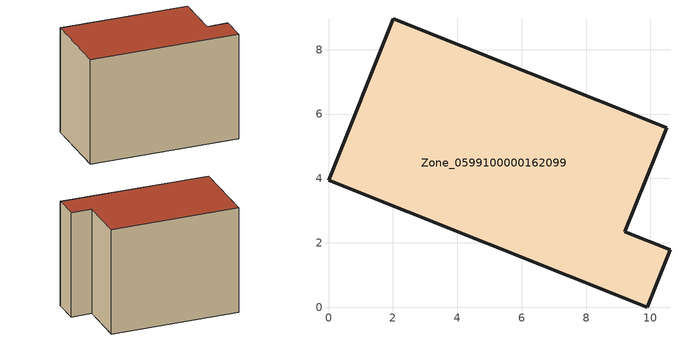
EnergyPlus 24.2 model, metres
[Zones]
Zone_0599100000162099
 floor ground (C_G): 0,3.95 2.01,8.96 10.51,5.57 9.21,2.34 10.61,1.78 9.9,0 z0.39
 wall outside (C_F): 2.01,8.96 0,3.95 9.9,0 10.61,1.78 9.21,2.34 10.51,5.57 2.01,8.96 z0.39:8.06
 roof outside (C_R): 0,3.95 9.9,0 10.61,1.78 9.21,2.34 10.51,5.57 2.01,8.96 z8.06
[BUILDING]
Pand.0599100000162099: North Axis=0; Terrain=City; Loads Convergence Tolerance Value=0.04; Temperature Convergence Tolerance Value=0.4; Solar Distribution=FullExterior; Maximum Number of Warmup Days=25; Minimum Number of Warmup Days=1
[Site:Location]
Rotterdam.The.Hague.AP_ZH_NLD Design_Conditions: Latitude=51.96; Longitude=4.45; Time Zone=1; Elevation=-4.5
[SITE:GROUNDTEMPERATURE:BUILDINGSURFACE]
18, 18, 18, 18, 18, 18, 18, 18, 18, 18, 18, 18
[MATERIAL] Thermal Absorptance=0.9; Solar Absorptance=0.7; Visible Absorptance=0.7
Name | Roughness | Thickness | Conductivity | Density | Specific Heat
G.TI.1975-1991 | MediumSmooth | 0.15 | 0.288461 | 540 | 1210
F.TI.1975-1991 | Rough | 0.3 | 0.230769 | 1920 | 840
R.TI.1975-1991 | MediumRough | 0.2 | 0.153846 | 1500 | 1000
[CONSTRUCTION]
C_G: G.TI.1975-1991
C_F: F.TI.1975-1991
C_R: R.TI.1975-1991
[ZONE]
Zone_0599100000162099: Type=1; Multiplier=1; Ceiling Height=Autocalculate; Volume=Autocalculate; Floor Area=autocalculate; Part of Total Floor Area=Yes
[ZONEINFILTRATION:DESIGNFLOWRATE]
Infil_Zone_0599100000162099: Zone or ZoneList or Space or SpaceList=Zone_0599100000162099; Schedule=AlwaysOn; Design Flow Rate Calculation Method=Flow/Area; Flow Rate per Floor Area=0.003; Constant Term Coefficient=1; Temperature Term Coefficient=0; Velocity Term Coefficient=0; Velocity Squared Term Coefficient=0
[HVACTEMPLATE:ZONE:IDEALLOADSAIRSYSTEM]
Zone_0599100000162099: Maximum Heating Supply Air Temperature=50; Minimum Cooling Supply Air Temperature=13; Maximum Heating Supply Air Humidity Ratio=0.0156; Minimum Cooling Supply Air Humidity Ratio=0.0077; Heating Limit=NoLimit; Cooling Limit=NoLimit; Dehumidification Control Type=ConstantSensibleHeatRatio; Cooling Sensible Heat Ratio=0.7; Dehumidification Setpoint=60; Humidification Control Type=None; Humidification Setpoint=30; Outdoor Air Method=None; Outdoor Air Flow Rate per Person=0.00944; Outdoor Air Flow Rate per Zone Floor Area=0; Outdoor Air Flow Rate per Zone=0; Demand Controlled Ventilation Type=None; Outdoor Air Economizer Type=NoEconomizer; Heat Recovery Type=None; Sensible Heat Recovery Effectiveness=0.7; Latent Heat Recovery Effectiveness=0.65
[ZONECONTROL:THERMOSTAT]
ThermostatControl_Zone_0599100000162099: Zone or ZoneList=Zone_0599100000162099; Control Type Schedule=DualSetpointControlType; Control 1=Thermostat_Zone_0599100000162099; Temperature Difference Between Cutout And Setpoint=0
[THERMOSTATSETPOINT:DUALSETPOINT]
Thermostat_Zone_0599100000162099: Heating Setpoint Temperature Schedule=HeatingSetpoint_Zone_0599100000162099; Cooling Setpoint Temperature Schedule=CoolingSetpoint_Zone_0599100000162099
[SCHEDULE:COMPACT]
HeatingSetpoint_Zone_0599100000162099: Through: 12/31, For: AllDays, Until: 24:00, 21
CoolingSetpoint_Zone_0599100000162099: Through: 12/31, For: AllDays, Until: 24:00, 24
DualSetpointControlType: Through: 12/31, For: AllDays, Until: 24:00, 4
AlwaysOn: Through: 12/31, For: AllDays, Until: 24:00, 1
